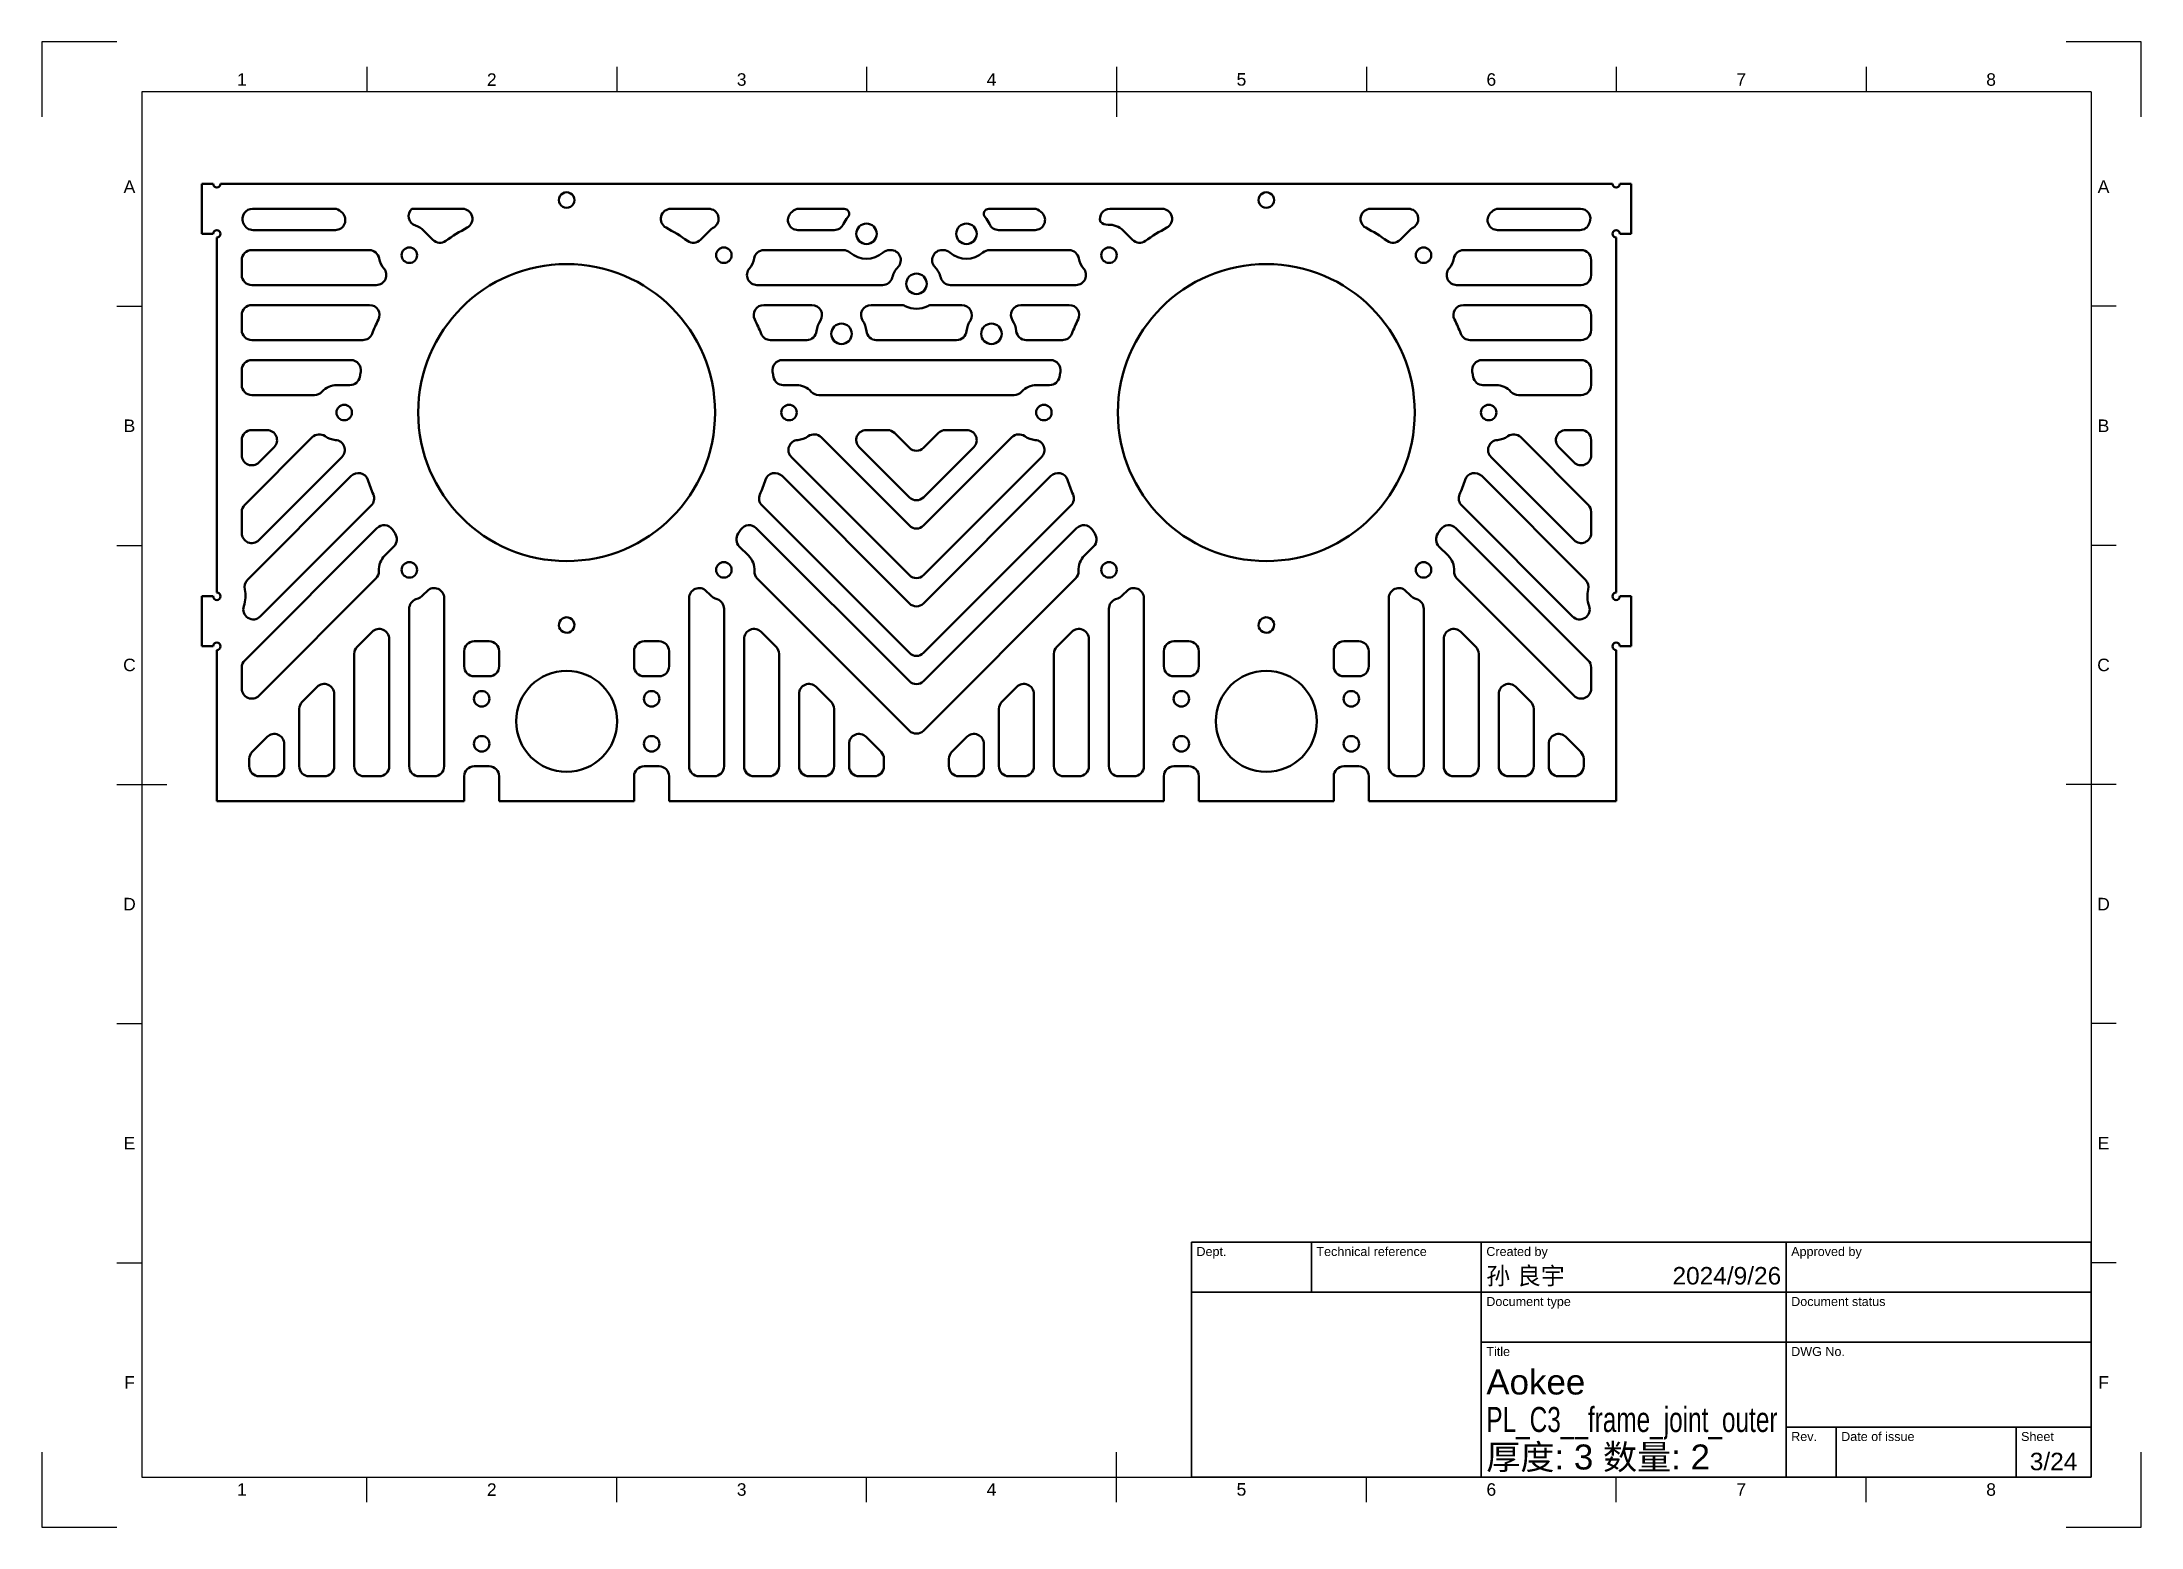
# Model space of a CAD drawing. Header units: millimetres. Extents: x 0 to 420, y 0 to 297.
import ezdxf
from ezdxf.enums import TextEntityAlignment as Align

# ---------------------------------------------------------------- set-up
doc = ezdxf.new("R2010")
doc.units = ezdxf.units.MM
doc.header["$LTSCALE"] = 0.75
for name, color, linetype, lineweight in [('BORDER', 7, 'Continuous', 25), ('TITLEBLOCK', 7, 'Continuous', 35), ('Visible', 7, 'Continuous', 50)]:
    doc.layers.add(name, color=color, linetype=linetype, lineweight=lineweight)
doc.styles.add('FusionTitle', font='arial.ttf')

# ---------------------------------------------------------------- blocks, each defined once
blk = doc.blocks.new('ISO_A3_SHEET')
at = {"layer": 'BORDER'}
for p, q in [((65, 292), (65, 287)), ((115, 292), (115, 287)), ((165, 292), (165, 287)), ((215, 292), (215, 282)), ((265, 292), (265, 287)), ((315, 292), (315, 287)), ((365, 292), (365, 287)), ((410, 287), (20, 287)), ((20, 287), (20, 10)), ((410, 287), (410, 10)), ((15, 244.16666), (20, 244.16666)), ((415, 244.16666), (410, 244.16666)), ((15, 196.33333), (20, 196.33333)), ((415, 196.33333), (410, 196.33333)), ((15, 148.5), (25, 148.5)), ((415, 148.5), (405, 148.5)), ((15, 100.66667), (20, 100.66667)), ((415, 100.66667), (410, 100.66667)), ((15, 52.83334), (20, 52.83334)), ((415, 52.83334), (410, 52.83334)), ((215, 5), (215, 15)), ((20, 10), (410, 10)), ((65, 5), (65, 10)), ((115, 5), (115, 10)), ((165, 5), (165, 10)), ((265, 5), (265, 10)), ((315, 5), (315, 10)), ((365, 5), (365, 10))]:
    blk.add_line(p, q, dxfattribs=at)
at = {"layer": 'Defpoints'}
for p, q in [((15, 297), (0, 297)), ((0, 297), (0, 282)), ((420, 297), (405, 297)), ((420, 282), (420, 297)), ((0, 15), (0, 0)), ((420, 0), (420, 15)), ((0, 0), (15, 0)), ((405, 0), (420, 0))]:
    blk.add_line(p, q, dxfattribs=at)
at = {"layer": 'BORDER', "style": 'FusionTitle'}
for s, p in [('1', (40, 289.5)), ('2', (90, 289.5)), ('3', (140, 289.5)), ('4', (190, 289.5)), ('5', (240, 289.5)), ('6', (290, 289.5)), ('7', (340, 289.5)), ('8', (390, 289.5)), ('A', (17.5, 268.08333)), ('A', (412.5, 268.08333)), ('B', (17.5, 220.25)), ('B', (412.5, 220.25)), ('C', (17.5, 172.41667)), ('C', (412.5, 172.41667)), ('D', (17.5, 124.58334)), ('D', (412.5, 124.58334)), ('E', (17.5, 76.75001)), ('E', (412.5, 76.75001)), ('F', (17.5, 28.91668)), ('F', (412.5, 28.91668)), ('1', (40, 7.5)), ('2', (90, 7.5)), ('3', (140, 7.5)), ('4', (190, 7.5)), ('5', (240, 7.5)), ('6', (290, 7.5)), ('7', (340, 7.5)), ('8', (390, 7.5))]:
    blk.add_text(s, height=2.5, dxfattribs=at).set_placement(p, align=Align.MIDDLE)
blk = doc.blocks.new('ISO_TITLEBLOCK')
at = {"layer": 'TITLEBLOCK'}
for p, q in [((0, 47), (-180, 47)), ((-180, 47), (-180, 0)), ((-156, 37), (-156, 47)), ((-122, 0), (-122, 47)), ((-61, 0), (-61, 47)), ((0, 0), (0, 47)), ((-180, 37), (0, 37)), ((-122, 27), (0, 27)), ((-61, 10), (0, 10)), ((-51, 0), (-51, 10)), ((-15, 0), (-15, 10)), ((-180, 0), (0, 0))]:
    blk.add_line(p, q, dxfattribs=at)
at = {"layer": 'TITLEBLOCK', "style": 'FusionTitle'}
for s, p in [('Dept.', (-179, 46)), ('Technical reference', (-155, 46)), ('Created by', (-121, 46)), ('Approved by', (-60, 46)), ('Document type', (-121, 36)), ('Document status', (-60, 36)), ('Title', (-121, 26)), ('DWG No.', (-60, 26)), ('Rev.', (-60, 9)), ('Date of issue', (-50, 9)), ('Sheet', (-14, 9))]:
    blk.add_text(s, height=1.8, dxfattribs=at).set_placement(p, align=Align.TOP_LEFT)
for tag, height, p in [('DEPT', 3.5, (-179, 42)), ('TECHNICAL_REFERENCE', 3.5, (-155, 42)), ('CREATED_BY', 3.5, (-121, 42)), ('APPROVED_BY', 3.5, (-60, 42)), ('DOCUMENT_TYPE', 3.5, (-121, 32)), ('DOCUMENT_STATUS', 3.5, (-60, 32)), ('TITLE_1', 5, (-121, 21.5)), ('TITLE_2', 5, (-121, 14)), ('TITLE_3', 5, (-121, 6.5)), ('DATE_OF_ISSUE', 3.5, (-50, 5))]:
    blk.add_attdef(tag, text='', height=height, dxfattribs=at).set_placement(p, align=Align.TOP_LEFT)
for tag, p in [('CREATED_DATE', (-62, 42)), ('APPROVED_DATE', (-0.99, 42))]:
    blk.add_attdef(tag, text='', height=3.5, dxfattribs=at).set_placement(p, align=Align.TOP_RIGHT)
for tag, height, p in [('DRAWING_NUMBER', 5, (-30.5, 19.75)), ('REV', 3.5, (-56, 4.85)), ('SHEET', 3.5, (-7.5, 4.85))]:
    blk.add_attdef(tag, text='', height=height, dxfattribs=at).set_placement(p, align=Align.TOP_CENTER)

msp = doc.modelspace()

# ---------------------------------------------------------------- linework, layer by layer
at = {"layer": 'Visible', "extrusion": (0, 1, 0)}
for p, q in [((31.978623, 268.640011), (34.228623, 268.640011)), ((31.978623, 258.640011), (31.978623, 268.640011)), ((314.228623, 268.640011), (35.728623, 268.640011)), ((315.728623, 268.640011), (317.978623, 268.640011)), ((317.978623, 268.640011), (317.978623, 258.640011)), ((42.124426, 263.640011), (58.450288, 263.640011)), ((59.864493, 263.054234), (60.114679, 262.80405)), ((74.000359, 263.640011), (84.135521, 263.640011)), ((125.822268, 263.640011), (133.398825, 263.640011)), ((149.842601, 262.804624), (150.09219, 263.054216)), ((151.506412, 263.640011), (160.506487, 263.640011)), ((189.450759, 263.640011), (198.450834, 263.640011)), ((199.865057, 263.054216), (200.114645, 262.804624)), ((213.688538, 263.640011), (224.134978, 263.640011)), ((265.821725, 263.640011), (273.399397, 263.640011)), ((289.842567, 262.80405), (290.092754, 263.054234)), ((291.506958, 263.640011), (307.83282, 263.640011)), ((34.228623, 258.640011), (31.978623, 258.640011)), ((34.978623, 186.890011), (34.978623, 257.890011)), ((58.700488, 259.389828), (42.224434, 259.389722)), ((78.210381, 257.436421), (76.358136, 259.288642)), ((133.599189, 259.289008), (131.746968, 257.436763)), ((158.541634, 259.390466), (151.256836, 259.390419)), ((198.70041, 259.390419), (191.415613, 259.390466)), ((218.210278, 257.436763), (216.358057, 259.289008)), ((273.599111, 259.288642), (271.746866, 257.436421)), ((307.732812, 259.389722), (291.256759, 259.389828)), ((314.978623, 257.890011), (314.978623, 186.890011)), ((317.978623, 258.640011), (315.728623, 258.640011)), ((39.978623, 250.389721), (39.978623, 253.389721)), ((41.97861, 255.389721), (65.483931, 255.389871)), ((144.473443, 255.390376), (160.348017, 255.390477)), ((169.609271, 255.390536), (169.837356, 255.390538)), ((180.11989, 255.390538), (180.347976, 255.390536)), ((189.609229, 255.390477), (205.483803, 255.390376)), ((284.473315, 255.389871), (307.978636, 255.389721)), ((309.978623, 253.389721), (309.978623, 250.389721)), ((66.891184, 248.38988), (41.978636, 248.389721)), ((168.201048, 248.390527), (143.06628, 248.390367)), ((206.890966, 248.390367), (181.756198, 248.390527)), ((307.97861, 248.389721), (283.066062, 248.38988)), ((41.97861, 244.389722), (65.535761, 244.389872)), ((144.421754, 244.390375), (154.068085, 244.390437)), ((165.889087, 244.390513), (171.825161, 244.39055)), ((178.132085, 244.39055), (184.068159, 244.390513)), ((195.889161, 244.390437), (205.535492, 244.390375)), ((284.421485, 244.389872), (307.978636, 244.389722)), ((39.978623, 239.389721), (39.978623, 242.389722)), ((309.978623, 242.389722), (309.978623, 239.389721)), ((64.189711, 237.389863), (41.978636, 237.389721)), ((153.018976, 237.39043), (145.767894, 237.390384)), ((174.978623, 237.390571), (166.938287, 237.390519)), ((183.01896, 237.390519), (174.978623, 237.390571)), ((204.189352, 237.390384), (196.938271, 237.39043)), ((307.97861, 237.389721), (285.767536, 237.389863)), ((39.978623, 228.389721), (39.978623, 231.389721)), ((41.97861, 233.389721), (61.807657, 233.389848)), ((148.149999, 233.390399), (174.978623, 233.390571)), ((174.978623, 233.390571), (201.807248, 233.390399)), ((288.149589, 233.389848), (307.978636, 233.389721)), ((309.978623, 231.389721), (309.978623, 228.389721)), ((61.622776, 228.389847), (59.003323, 228.38983)), ((150.954397, 228.390417), (148.334944, 228.3904)), ((201.622303, 228.3904), (199.00285, 228.390417)), ((290.953924, 228.38983), (288.33447, 228.389847)), ((54.5312, 226.389801), (41.978636, 226.389721)), ((174.978623, 226.390571), (155.426545, 226.390446)), ((194.530701, 226.390446), (174.978623, 226.390571)), ((307.97861, 226.389721), (295.426047, 226.389801)), ((41.97861, 219.389721), (45.031695, 219.389741)), ((164.926139, 219.390506), (169.16878, 219.390534)), ((170.582997, 218.804756), (173.564419, 215.823373)), ((176.392828, 215.823373), (179.374249, 218.804756)), ((180.788466, 219.390534), (185.031107, 219.390506)), ((304.925551, 219.389741), (307.978636, 219.389721)), ((39.978623, 214.336617), (39.978623, 217.389721)), ((40.564401, 204.437041), (54.070946, 217.943759)), ((46.44593, 215.975536), (43.392846, 212.922413)), ((155.886907, 217.944409), (173.564419, 200.267123)), ((173.564419, 205.923941), (163.511948, 215.976284)), ((176.392828, 200.267123), (194.07034, 217.944409)), ((186.445299, 215.976284), (176.392828, 205.923941)), ((295.8863, 217.943759), (309.392846, 204.437041)), ((306.564401, 212.922413), (303.511316, 215.975536)), ((309.978623, 217.389721), (309.978623, 214.336617)), ((41.089894, 189.406092), (61.88577, 210.202234)), ((60.015765, 213.989096), (43.392846, 197.365964)), ((148.072182, 210.202784), (173.564419, 184.710873)), ((173.564419, 190.367691), (149.942138, 213.98967)), ((200.015108, 213.98967), (176.392828, 190.367691)), ((176.392828, 184.710873), (201.885064, 210.202784)), ((288.071477, 210.202234), (308.867352, 189.406092)), ((306.564401, 197.365964), (289.941481, 213.989096)), ((39.978623, 198.780169), (39.978623, 203.022836)), ((65.883722, 204.300679), (43.685098, 182.101771)), ((173.564419, 174.811442), (144.074305, 204.301178)), ((205.882941, 204.301178), (176.392828, 174.811442)), ((306.272149, 182.101771), (284.073524, 204.300679)), ((309.978623, 203.022836), (309.978623, 198.780169)), ((40.564401, 173.324144), (67.027793, 199.787875)), ((142.930291, 199.788359), (173.564419, 169.154623)), ((176.392828, 169.154623), (207.026955, 199.788359)), ((282.929453, 199.787875), (309.392846, 173.324144)), ((70.432598, 196.121609), (68.580376, 194.269364)), ((141.377779, 194.269829), (139.525534, 196.122051)), ((210.431712, 196.122051), (208.579467, 194.269829)), ((281.37687, 194.269364), (279.524649, 196.121609)), ((66.832342, 189.692862), (43.392846, 166.253067)), ((173.564419, 159.255192), (143.125872, 189.693349)), ((206.831374, 189.693349), (176.392828, 159.255192)), ((306.564401, 166.253067), (283.124905, 189.692862)), ((31.978623, 186.140011), (34.228623, 186.140011)), ((31.978623, 176.140011), (31.978623, 186.140011)), ((76.358601, 186.49124), (77.064401, 187.197048)), ((80.478623, 185.782844), (80.478623, 152.140011)), ((129.478921, 152.140096), (129.480354, 185.782554)), ((132.894559, 187.196691), (133.599654, 186.491605)), ((216.357592, 186.491605), (217.062687, 187.196691)), ((220.476892, 185.782554), (220.478325, 152.140096)), ((269.478623, 152.140011), (269.478623, 185.782844)), ((272.892846, 187.197048), (273.598646, 186.49124)), ((315.728623, 186.140011), (317.978623, 186.140011)), ((317.978623, 186.140011), (317.978623, 176.140011)), ((73.478623, 152.140011), (73.478623, 183.644838)), ((136.480263, 183.644925), (136.478921, 152.139926)), ((213.478325, 152.139926), (213.476983, 183.644925)), ((276.478623, 183.644838), (276.478623, 152.140011)), ((63.064401, 176.025315), (66.064401, 179.025353)), ((69.478623, 177.611149), (69.478623, 152.140011)), ((89.478623, 177.140011), (86.478623, 177.140011)), ((123.478623, 177.140011), (120.478623, 177.140011)), ((140.478921, 152.140096), (140.480006, 177.611451)), ((143.894211, 179.025589), (146.894083, 176.025755)), ((203.063163, 176.025755), (206.063035, 179.025589)), ((209.47724, 177.611451), (209.478325, 152.140096)), ((229.478623, 177.140011), (226.478623, 177.140011)), ((263.478623, 177.140011), (260.478623, 177.140011)), ((280.478623, 152.140011), (280.478623, 177.611149)), ((283.892846, 179.025353), (286.892846, 176.025315)), ((34.228623, 176.140011), (31.978623, 176.140011)), ((34.978623, 145.140011), (34.978623, 175.390011)), ((62.478623, 152.140011), (62.478623, 174.61111)), ((84.478623, 175.140011), (84.478623, 172.140011)), ((91.478623, 172.140011), (91.478623, 175.140011)), ((118.478623, 175.140011), (118.478623, 172.140011)), ((125.478623, 172.140011), (125.478623, 175.140011)), ((147.479879, 174.611447), (147.478921, 152.139926)), ((202.478325, 152.139926), (202.477368, 174.611447)), ((224.478623, 175.140011), (224.478623, 172.140011)), ((231.478623, 172.140011), (231.478623, 175.140011)), ((258.478623, 175.140011), (258.478623, 172.140011)), ((265.478623, 172.140011), (265.478623, 175.140011)), ((287.478623, 174.61111), (287.478623, 152.140011)), ((314.978623, 175.390011), (314.978623, 145.140011)), ((317.978623, 176.140011), (315.728623, 176.140011)), ((39.978623, 167.667271), (39.978623, 171.909939)), ((52.064401, 165.025174), (55.064401, 168.025213)), ((86.478623, 170.140011), (89.478623, 170.140011)), ((120.478623, 170.140011), (123.478623, 170.140011)), ((154.893742, 168.026198), (157.893615, 165.026364)), ((192.063632, 165.026364), (195.063504, 168.026198)), ((226.478623, 170.140011), (229.478623, 170.140011)), ((260.478623, 170.140011), (263.478623, 170.140011)), ((294.892846, 168.025213), (297.892846, 165.025174)), ((309.978623, 171.909939), (309.978623, 167.667271)), ((58.478623, 166.611008), (58.478623, 152.140011)), ((151.478921, 152.140096), (151.479538, 166.61206)), ((198.477708, 166.61206), (198.478325, 152.140096)), ((291.478623, 152.140011), (291.478623, 166.611008)), ((51.478623, 152.140011), (51.478623, 163.61097)), ((158.47941, 163.612056), (158.478921, 152.139926)), ((191.478325, 152.139926), (191.477836, 163.612056)), ((298.478623, 163.61097), (298.478623, 152.140011)), ((42.064401, 155.025047), (45.064401, 158.025085)), ((48.478623, 156.61088), (48.478623, 152.140011)), ((161.478921, 152.140096), (161.479112, 156.612614)), ((164.893316, 158.026751), (167.893189, 155.026918)), ((182.064058, 155.026918), (185.06393, 158.026751)), ((188.478134, 156.612614), (188.478325, 152.140096)), ((301.478623, 152.140011), (301.478623, 156.61088)), ((304.892846, 158.025085), (307.892846, 155.025047)), ((41.478623, 152.140011), (41.478623, 153.610842)), ((89.478623, 152.140011), (86.478623, 152.140011)), ((123.478623, 152.140011), (120.478623, 152.140011)), ((168.478984, 153.61261), (168.478921, 152.139926)), ((181.478325, 152.139926), (181.478262, 153.61261)), ((229.478623, 152.140011), (226.478623, 152.140011)), ((263.478623, 152.140011), (260.478623, 152.140011)), ((308.478623, 153.610842), (308.478623, 152.140011)), ((46.478623, 150.140011), (43.478623, 150.140011)), ((56.478623, 150.140011), (53.478623, 150.140011)), ((67.478623, 150.140011), (64.478623, 150.140011)), ((78.478623, 150.140011), (75.478623, 150.140011)), ((84.478623, 150.140011), (84.478623, 145.140011)), ((91.478623, 145.140011), (91.478623, 150.140011)), ((118.478623, 150.140011), (118.478623, 145.140011)), ((125.478623, 145.140011), (125.478623, 150.140011)), ((134.478921, 150.140011), (131.478921, 150.140011)), ((145.478921, 150.140011), (142.478921, 150.140011)), ((156.478921, 150.140011), (153.478921, 150.140011)), ((166.478921, 150.140011), (163.478921, 150.140011)), ((186.478325, 150.140011), (183.478325, 150.140011)), ((196.478325, 150.140011), (193.478325, 150.140011)), ((207.478325, 150.140011), (204.478325, 150.140011)), ((218.478325, 150.140011), (215.478325, 150.140011)), ((224.478623, 150.140011), (224.478623, 145.140011)), ((231.478623, 145.140011), (231.478623, 150.140011)), ((258.478623, 150.140011), (258.478623, 145.140011)), ((265.478623, 145.140011), (265.478623, 150.140011)), ((274.478623, 150.140011), (271.478623, 150.140011)), ((285.478623, 150.140011), (282.478623, 150.140011)), ((296.478623, 150.140011), (293.478623, 150.140011)), ((306.478623, 150.140011), (303.478623, 150.140011)), ((84.478623, 145.140011), (34.978623, 145.140011)), ((118.478623, 145.140011), (91.478623, 145.140011)), ((224.478623, 145.140011), (125.478623, 145.140011)), ((258.478623, 145.140011), (231.478623, 145.140011)), ((265.478623, 145.140011), (314.978623, 145.140011))]:
    msp.add_line(p, q, dxfattribs=at)
at = {"layer": 'Visible', "extrusion": (-2e-16, 0, -1)}
for centre in [(-164.978623, 258.640011), (-184.978623, 258.640011), (-174.978623, 248.640011), (-159.978623, 238.640011), (-189.978623, 238.640011)]:
    msp.add_circle(centre, 2.05, dxfattribs=at)
at = {"layer": 'Visible'}
for centre, radius in [((73.512301, 254.356577), 1.55), ((104.978351, 222.890124), 29.7), ((136.444804, 254.356174), 1.55), ((213.512301, 254.356577), 1.55), ((244.978351, 222.890124), 29.7), ((276.444804, 254.356174), 1.55), ((60.478351, 222.890408), 1.55), ((149.478351, 222.889839), 1.55), ((200.478351, 222.890408), 1.55), ((289.478351, 222.889839), 1.55), ((73.511898, 191.424073), 1.55), ((136.444402, 191.423671), 1.55), ((213.511898, 191.424073), 1.55), ((276.444402, 191.423671), 1.55), ((104.978623, 161.140011), 10.1), ((244.978623, 161.140011), 10.1), ((87.978623, 165.640011), 1.55), ((121.978623, 165.640011), 1.55), ((227.978623, 165.640011), 1.55), ((261.978623, 165.640011), 1.55), ((87.978623, 156.640011), 1.55), ((121.978623, 156.640011), 1.55), ((227.978623, 156.640011), 1.55), ((261.978623, 156.640011), 1.55)]:
    msp.add_circle(centre, radius, dxfattribs=at)
at = {"layer": 'Visible', "extrusion": (-2e-16, 0, -1)}
for centre, radius, start, end in [((-34.978623, 268.640011), 0.75, 180, 0), ((-314.978623, 268.640011), 0.75, 180, 0), ((-34.978623, 258.640011), 0.75, 0, 270), ((-79.624585, 258.850643), 2, 234.813882, 314.999634), ((-130.332745, 258.850967), 2, 224.999634, 305.185386), ((-219.624501, 258.850967), 2, 234.814614, 315.000366), ((-270.332661, 258.850643), 2, 225.000366, 305.186118), ((-314.978623, 258.640011), 0.75, 270, 180), ((-61.622763, 230.389847), 2, 189.813882, 269.999634), ((-148.334931, 230.3904), 2, 269.999634, 350.185386), ((-201.622316, 230.3904), 2, 189.814614, 270.000366), ((-288.334483, 230.389847), 2, 270.000366, 350.186118), ((-174.978623, 217.237596), 2, 225.000366, 314.999634), ((-69.018375, 197.535814), 2, 144.813882, 224.999634), ((-140.939739, 197.536273), 2, 314.999634, 35.185386), ((-174.978623, 201.681346), 2, 225.000366, 314.999634), ((-209.017508, 197.536273), 2, 144.814614, 225.000366), ((-280.938871, 197.535814), 2, 315.000366, 35.186118), ((-34.978623, 186.140011), 0.75, 90, 0), ((-314.978623, 186.140011), 0.75, 180, 90), ((-174.978623, 186.125096), 2, 225.000366, 314.999634), ((-34.978623, 176.140011), 0.75, 0, 270), ((-314.978623, 176.140011), 0.75, 270, 180), ((-174.978623, 170.568846), 2, 225.000366, 314.999634)]:
    msp.add_arc(centre, radius, start, end, dxfattribs=at)
at = {"layer": 'Visible'}
for centre, radius, start, end in [((104.978623, 265.390124), 1.55, 359.99272, 179.996899), ((104.978623, 265.390011), 1.55, 179.992738, 359.99688), ((244.978623, 265.390124), 1.55, 359.99272, 179.996905), ((244.978623, 265.390011), 1.55, 179.992745, 359.99688), ((42.124426, 261.640011), 2, 90, 202.773972), ((34.978623, 258.640011), 5.75, 20.781277, 22.773972), ((42.224421, 261.389722), 2, 200.781277, 270.000366), ((58.450288, 261.640011), 2, 45.000366, 90), ((58.700475, 261.389828), 2, 270.000366, 45.000366), ((75.360777, 262.173974), 2, 132.859976, 252.231303), ((84.135521, 261.640011), 2, 298.275589, 90), ((125.822268, 261.640011), 2, 90, 241.724411), ((133.398825, 261.640011), 2, 300.318181, 90), ((151.256824, 261.390419), 2, 135.000366, 270.000366), ((151.506412, 261.640011), 2, 90, 135.000366), ((158.541621, 261.390466), 2, 270.000366, 336.863557), ((164.978623, 258.640011), 5, 138.189685, 156.863557), ((160.506487, 262.640011), 1, 318.189685, 90), ((189.450759, 262.640011), 1, 90, 221.810315), ((184.978623, 258.640011), 5, 23.136443, 41.810315), ((191.415626, 261.390466), 2, 203.136443, 269.999634), ((198.450834, 261.640011), 2, 44.999634, 90), ((198.700423, 261.390419), 2, 269.999634, 44.999634), ((213.688538, 261.640011), 2, 90, 197.545017), ((213.1958, 262.451305), 2, 224.999634, 273.189319), ((213.529612, 256.460599), 4, 44.999634, 93.189319), ((224.134978, 261.640011), 2, 298.275589, 90), ((265.821725, 261.640011), 2, 90, 241.724411), ((273.399397, 261.640011), 2, 300.310582, 90), ((291.256771, 261.389828), 2, 134.999634, 269.999634), ((291.506958, 261.640011), 2, 90, 134.999634), ((307.732825, 261.389722), 2, 269.999634, 339.218723), ((307.83282, 261.640011), 2, 337.226028, 90), ((314.978623, 258.640011), 5.75, 157.226028, 159.218723), ((73.529727, 256.460197), 4, 45.000366, 72.231303), ((104.978895, 222.890124), 42, 118.275589, 125.186118), ((104.978895, 222.890124), 42, 54.814614, 61.724411), ((136.427634, 256.460599), 4, 120.318181, 135.000366), ((244.978351, 222.890124), 42, 118.275589, 125.185386), ((244.978351, 222.890124), 42, 54.813882, 61.724411), ((276.42752, 256.460197), 4, 120.310582, 134.999634), ((41.978623, 253.389721), 2, 90.000366, 180), ((65.483944, 253.389871), 2, 9.100418, 90.000366), ((71.40842, 254.338863), 4, 189.100418, 221.159982), ((138.548968, 254.339292), 4, 318.84075, 350.900314), ((144.473456, 253.390376), 2, 90.000366, 170.900314), ((160.34803, 253.390477), 2, 48.58461, 90.000366), ((164.978623, 258.640011), 5, 228.58461, 311.416122), ((169.609284, 253.390536), 2, 90.000366, 131.416122), ((169.837369, 253.390538), 2, 317.26202, 90.000366), ((174.978623, 248.640011), 5, 137.26202, 165.518123), ((180.119877, 253.390538), 2, 89.999634, 222.73798), ((174.978623, 248.640011), 5, 14.481877, 42.73798), ((180.347963, 253.390536), 2, 48.583878, 89.999634), ((184.978623, 258.640011), 5, 228.583878, 311.41539), ((189.609216, 253.390477), 2, 89.999634, 131.41539), ((205.48379, 253.390376), 2, 9.099686, 89.999634), ((211.408278, 254.339292), 4, 189.099686, 221.15925), ((278.548826, 254.338863), 4, 318.840018, 350.899582), ((284.473302, 253.389871), 2, 89.999634, 170.899582), ((307.978623, 253.389721), 2, 0, 89.999634), ((41.978623, 250.389721), 2, 180, 270.000366), ((66.891171, 250.38988), 2, 270.000366, 41.159982), ((143.066267, 250.390367), 2, 138.84075, 270.000366), ((168.201036, 250.390527), 2, 270.000366, 345.518123), ((181.756211, 250.390527), 2, 194.481877, 269.999634), ((206.890979, 250.390367), 2, 269.999634, 41.15925), ((283.066075, 250.38988), 2, 138.840018, 269.999634), ((307.978623, 250.389721), 2, 269.999634, 0), ((41.978623, 242.389722), 2, 90.000365, 180), ((65.535774, 242.389872), 2, 333.693295, 90.000365), ((144.421767, 242.390375), 2, 90.000366, 206.307436), ((154.068098, 242.390437), 2, 327.603505, 90.000366), ((165.8891, 242.390513), 2, 90.000366, 212.397227), ((171.825174, 242.39055), 2, 63.224696, 90.000366), ((174.978623, 248.640011), 5, 243.224696, 296.775304), ((178.132073, 242.39055), 2, 89.999634, 116.775304), ((184.068146, 242.390513), 2, 327.602773, 89.999634), ((195.889148, 242.390437), 2, 89.999634, 212.396495), ((205.535479, 242.390375), 2, 333.692564, 89.999634), ((284.421473, 242.389872), 2, 89.999635, 206.306705), ((307.978623, 242.389722), 2, 0, 89.999635), ((104.978895, 222.890124), 42, 153.693295, 157.976053), ((104.978895, 222.890124), 42, 22.024679, 26.307436), ((159.978623, 238.640011), 5, 147.603505, 173.845908), ((159.978623, 238.640011), 5, 6.154824, 32.397227), ((189.978623, 238.640011), 5, 147.602773, 173.845176), ((189.978623, 238.640011), 5, 6.154092, 32.396495), ((244.978351, 222.890124), 42, 153.692564, 157.975321), ((244.978351, 222.890124), 42, 22.023947, 26.306705), ((41.978623, 239.389721), 2, 180, 270.000366), ((64.189698, 239.389863), 2, 270.000366, 337.976053), ((145.767881, 239.390384), 2, 202.024679, 270.000366), ((153.018963, 239.39043), 2, 270.000366, 353.845908), ((166.938274, 239.390519), 2, 186.154824, 270.000366), ((183.018972, 239.390519), 2, 269.999634, 353.845176), ((196.938283, 239.39043), 2, 186.154092, 269.999634), ((204.189365, 239.390384), 2, 269.999634, 337.975321), ((285.767548, 239.389863), 2, 202.023947, 269.999634), ((307.978623, 239.389721), 2, 269.999634, 0), ((41.978623, 231.389721), 2, 90.000366, 180), ((61.80767, 231.389848), 2, 348.861836, 90.000366), ((104.978895, 222.890124), 42, 168.861836, 170.186118), ((148.150012, 231.390399), 2, 90.000366, 191.138896), ((104.978895, 222.890124), 42, 9.814614, 11.138896), ((201.807235, 231.390399), 2, 348.861104, 89.999634), ((244.978351, 222.890124), 42, 168.861104, 170.185386), ((288.149577, 231.389848), 2, 89.999634, 191.138164), ((244.978351, 222.890124), 42, 9.813882, 11.138164), ((307.978623, 231.389721), 2, 0, 89.999634), ((41.978623, 228.389721), 2, 180, 270.000366), ((54.531187, 228.389801), 2, 270.000366, 318.190051), ((59.003348, 224.38983), 4, 90.000366, 138.190051), ((150.954422, 224.390417), 4, 41.810681, 90.000366), ((155.426533, 228.390446), 2, 221.810681, 270.000366), ((194.530714, 228.390446), 2, 269.999634, 318.189319), ((199.002824, 224.390417), 4, 89.999634, 138.189319), ((290.953898, 224.38983), 4, 41.809949, 89.999634), ((295.426059, 228.389801), 2, 221.809949, 269.999634), ((307.978623, 228.389721), 2, 269.999634, 0), ((41.978623, 217.389721), 2, 90.000366, 180), ((45.031708, 217.389741), 2, 315.000366, 90.000366), ((55.485169, 216.529554), 2, 54.100418, 135.000366), ((154.472702, 216.530187), 2, 45.000366, 125.900314), ((164.926152, 217.390506), 2, 90.000366, 225.000366), ((169.168793, 217.390534), 2, 45.000366, 90.000366), ((180.788453, 217.390534), 2, 89.999634, 134.999634), ((185.031094, 217.390506), 2, 314.999634, 89.999634), ((195.484544, 216.530187), 2, 54.099686, 134.999634), ((294.472077, 216.529554), 2, 44.999634, 125.899582), ((304.925538, 217.389741), 2, 89.999634, 224.999634), ((307.978623, 217.389721), 2, 0, 89.999634), ((41.978623, 214.336617), 2, 180, 315.000366), ((59.003367, 221.38983), 4, 234.100418, 266.159982), ((58.601543, 215.4033), 2, 315.000366, 86.159982), ((151.356343, 215.403893), 2, 93.84075, 225.000366), ((150.954441, 221.390417), 4, 273.84075, 305.900314), ((199.002805, 221.390417), 4, 234.099686, 266.15925), ((198.600904, 215.403893), 2, 314.999634, 86.15925), ((291.355704, 215.4033), 2, 93.840018, 224.999634), ((290.953879, 221.38983), 4, 273.840018, 305.899582), ((307.978623, 214.336617), 2, 224.999634, 0), ((63.299992, 208.788029), 2, 18.693295, 135.000366), ((146.657978, 208.788561), 2, 45.000366, 161.307436), ((203.299269, 208.788561), 2, 18.692564, 134.999634), ((286.657254, 208.788029), 2, 44.999634, 161.306705), ((104.978895, 222.890124), 42, 198.693295, 202.976053), ((64.469499, 205.714883), 2, 315.000366, 22.976053), ((145.48851, 205.715401), 2, 157.024679, 225.000366), ((104.978895, 222.890124), 42, 337.024679, 341.307436), ((174.978623, 207.338164), 2, 225.000366, 314.999634), ((244.978351, 222.890124), 42, 198.692564, 202.975321), ((204.468737, 205.715401), 2, 314.999634, 22.975321), ((285.487747, 205.714883), 2, 157.023947, 224.999634), ((244.978351, 222.890124), 42, 337.023947, 341.306705), ((41.978623, 203.022836), 2, 135.000366, 180), ((307.978623, 203.022836), 2, 0, 44.999634), ((41.978623, 198.780169), 2, 180, 315.000366), ((68.442016, 198.37367), 2, 33.861836, 135.000366), ((104.978895, 222.890124), 42, 213.861836, 215.186118), ((104.978895, 222.890124), 42, 324.814614, 326.138896), ((141.516087, 198.374137), 2, 45.000366, 146.138896), ((208.441159, 198.374137), 2, 33.861104, 134.999634), ((244.978351, 222.890124), 42, 213.861104, 215.185386), ((244.978351, 222.890124), 42, 324.813882, 326.138164), ((281.51523, 198.37367), 2, 44.999634, 146.138164), ((307.978623, 198.780169), 2, 224.999634, 0), ((71.408822, 191.440955), 4, 135.000366, 183.190051), ((138.54937, 191.441384), 4, 356.810681, 45.000366), ((211.407876, 191.441384), 4, 134.999634, 183.189319), ((278.548425, 191.440955), 4, 356.809949, 44.999634), ((42.504117, 187.991888), 2, 135.000366, 193.824687), ((65.418119, 191.107067), 2, 315.000366, 3.190051), ((144.540077, 191.107572), 2, 176.810681, 225.000366), ((174.978623, 191.781914), 2, 225.000366, 314.999634), ((205.41717, 191.107572), 2, 314.999634, 3.189319), ((284.539127, 191.107067), 2, 176.809949, 224.999634), ((307.45313, 187.991888), 2, 346.175313, 44.999634), ((34.978623, 186.140011), 5.75, 340.209299, 13.824687), ((75.478623, 183.644838), 2, 108.950103, 180), ((73.530155, 189.319649), 4, 288.950103, 315.000366), ((78.478623, 185.782844), 2, 0, 135.000366), ((131.480354, 185.782469), 2, 45.000366, 179.997559), ((136.428063, 189.32005), 4, 225.000366, 251.056641), ((134.480263, 183.645011), 2, 359.997559, 71.056641), ((215.476983, 183.645011), 2, 108.943359, 180.002441), ((213.529183, 189.32005), 4, 288.943359, 314.999634), ((218.476892, 185.782469), 2, 0.002441, 134.999634), ((271.478623, 185.782844), 2, 44.999634, 180), ((276.427091, 189.319649), 4, 224.999634, 251.049897), ((274.478623, 183.644838), 2, 0, 71.049897), ((314.978623, 186.140011), 5.75, 166.175313, 199.790701), ((42.270875, 183.515976), 2, 160.209299, 315.000366), ((104.97808, 180.390124), 1.55, 78.288846, 258.309362), ((104.978623, 180.390011), 1.55, 258.288846, 78.309362), ((244.97808, 180.390124), 1.55, 78.288845, 258.309361), ((244.978623, 180.390011), 1.55, 258.288845, 78.309361), ((307.686371, 183.515976), 2, 224.999634, 19.790701), ((67.478623, 177.611149), 2, 0, 135.000366), ((86.478623, 175.140011), 2, 90, 180), ((89.478623, 175.140011), 2, 0, 90), ((120.478623, 175.140011), 2, 90, 180), ((123.478623, 175.140011), 2, 0, 90), ((142.480006, 177.611366), 2, 45.000366, 179.997559), ((207.47724, 177.611366), 2, 0.002441, 134.999634), ((226.478623, 175.140011), 2, 90, 180), ((229.478623, 175.140011), 2, 0, 90), ((260.478623, 175.140011), 2, 90, 180), ((263.478623, 175.140011), 2, 0, 90), ((282.478623, 177.611149), 2, 44.999634, 180), ((41.978623, 171.909939), 2, 135.000366, 180), ((64.478623, 174.61111), 2, 135.000366, 180), ((145.479879, 174.611532), 2, 359.997559, 45.000366), ((174.978623, 176.225664), 2, 225.000366, 314.999634), ((204.477368, 174.611532), 2, 134.999634, 180.002441), ((285.478623, 174.61111), 2, 0, 44.999634), ((307.978623, 171.909939), 2, 0, 44.999634), ((56.478623, 166.611008), 2, 0, 135.000366), ((86.478623, 172.140011), 2, 180, 270), ((89.478623, 172.140011), 2, 270, 0), ((120.478623, 172.140011), 2, 180, 270), ((123.478623, 172.140011), 2, 270, 0), ((153.479538, 166.611975), 2, 45.000366, 179.997559), ((196.477708, 166.611975), 2, 0.002441, 134.999634), ((226.478623, 172.140011), 2, 180, 270), ((229.478623, 172.140011), 2, 270, 0), ((260.478623, 172.140011), 2, 180, 270), ((263.478623, 172.140011), 2, 270, 0), ((293.478623, 166.611008), 2, 44.999634, 180), ((41.978623, 167.667271), 2, 180, 315.000366), ((53.478623, 163.61097), 2, 135.000366, 180), ((156.47941, 163.612141), 2, 359.997559, 45.000366), ((193.477836, 163.612141), 2, 134.999634, 180.002441), ((296.478623, 163.61097), 2, 0, 44.999634), ((307.978623, 167.667271), 2, 224.999634, 0), ((46.478623, 156.61088), 2, 0, 135.000366), ((163.479112, 156.612529), 2, 45.000366, 179.997559), ((174.978623, 160.669414), 2, 225.000366, 314.999634), ((186.478134, 156.612529), 2, 0.002441, 134.999634), ((303.478623, 156.61088), 2, 44.999634, 180), ((43.478623, 153.610842), 2, 135.000366, 180), ((43.478623, 152.140011), 2, 180, 270), ((46.478623, 152.140011), 2, 270, 0), ((53.478623, 152.140011), 2, 180, 270), ((56.478623, 152.140011), 2, 270, 0), ((64.478623, 152.140011), 2, 180, 270), ((67.478623, 152.140011), 2, 270, 0), ((75.478623, 152.140011), 2, 180, 270), ((78.478623, 152.140011), 2, 270, 0), ((86.478623, 150.140011), 2, 90, 180), ((89.478623, 150.140011), 2, 0, 90), ((120.478623, 150.140011), 2, 90, 180), ((123.478623, 150.140011), 2, 0, 90), ((131.478921, 152.140011), 2, 179.997559, 270), ((134.478921, 152.140011), 2, 270, 359.997559), ((142.478921, 152.140011), 2, 179.997559, 270), ((145.478921, 152.140011), 2, 270, 359.997559), ((153.478921, 152.140011), 2, 179.997559, 270), ((156.478921, 152.140011), 2, 270, 359.997559), ((163.478921, 152.140011), 2, 179.997559, 270), ((166.478921, 152.140011), 2, 270, 359.997559), ((166.478984, 153.612695), 2, 359.997559, 45.000366), ((183.478262, 153.612695), 2, 134.999634, 180.002441), ((183.478325, 152.140011), 2, 180.002441, 270), ((186.478325, 152.140011), 2, 270, 0.002441), ((193.478325, 152.140011), 2, 180.002441, 270), ((196.478325, 152.140011), 2, 270, 0.002441), ((204.478325, 152.140011), 2, 180.002441, 270), ((207.478325, 152.140011), 2, 270, 0.002441), ((215.478325, 152.140011), 2, 180.002441, 270), ((218.478325, 152.140011), 2, 270, 0.002441), ((226.478623, 150.140011), 2, 90, 180), ((229.478623, 150.140011), 2, 0, 90), ((260.478623, 150.140011), 2, 90, 180), ((263.478623, 150.140011), 2, 0, 90), ((271.478623, 152.140011), 2, 180, 270), ((274.478623, 152.140011), 2, 270, 0), ((282.478623, 152.140011), 2, 180, 270), ((285.478623, 152.140011), 2, 270, 0), ((293.478623, 152.140011), 2, 180, 270), ((296.478623, 152.140011), 2, 270, 0), ((303.478623, 152.140011), 2, 180, 270), ((306.478623, 152.140011), 2, 270, 0), ((306.478623, 153.610842), 2, 0, 44.999634)]:
    msp.add_arc(centre, radius, start, end, dxfattribs=at)

# ---------------------------------------------------------------- block references
at = {"layer": 'BORDER'}
msp.add_blockref('ISO_A3_SHEET', (0, 0), dxfattribs=at)
at = {"layer": 'TITLEBLOCK'}
ref = msp.add_blockref('ISO_TITLEBLOCK', (410, 10), dxfattribs=at)
ref.add_attrib('TITLE_3', '厚度: 3 数量: 2', dxfattribs={"height": 5, "style": 'FusionTitle'}).set_placement((289, 16.5), align=Align.TOP_LEFT)
ref.add_attrib('CREATED_DATE', '2024/9/26', dxfattribs={"height": 3.5, "style": 'FusionTitle'}).set_placement((348, 52), align=Align.TOP_RIGHT)
ref.add_attrib('SHEET', '3/24', dxfattribs={"height": 3.5, "style": 'FusionTitle'}).set_placement((402.5, 14.85), align=Align.TOP_CENTER)
ref.add_attrib('TITLE_2', 'PL_C3__frame_joint_outer ', dxfattribs={"height": 5, "style": 'FusionTitle', "width": 0.697971}).set_placement((289, 24), align=Align.TOP_LEFT)
ref.add_attrib('TITLE_1', 'Aokee', dxfattribs={"height": 5, "style": 'FusionTitle'}).set_placement((289, 31.5), align=Align.TOP_LEFT)
ref.add_attrib('CREATED_BY', '孙 良宇', dxfattribs={"height": 3.5, "style": 'FusionTitle'}).set_placement((289, 52), align=Align.TOP_LEFT)

doc.saveas('drawing.dxf')
